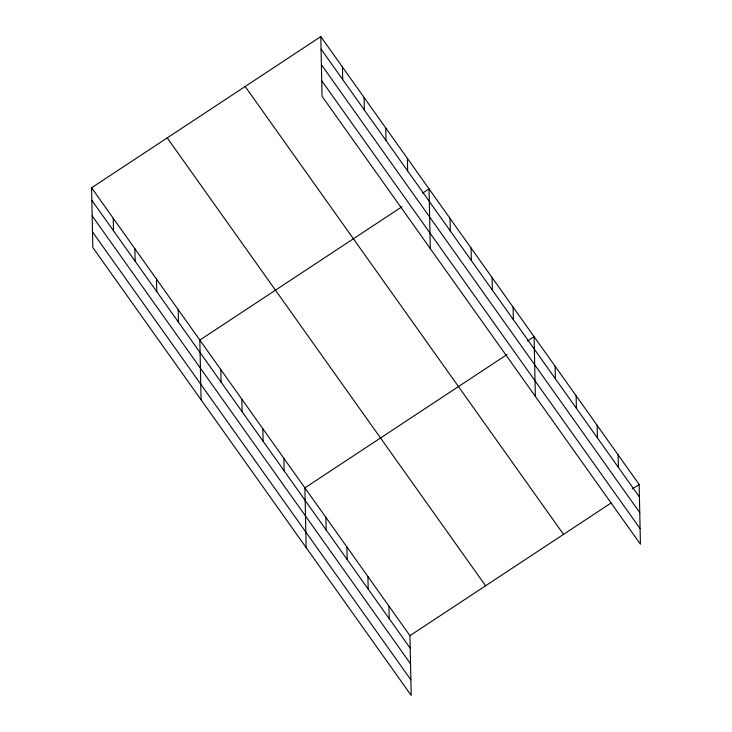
<?xml version="1.0" encoding="UTF-8"?>
<svg xmlns="http://www.w3.org/2000/svg" width="732" height="732" viewBox="0 0 732 732"><rect width="100%" height="100%" fill="white"/><g stroke="black" fill="none" stroke-linecap="round" stroke-linejoin="round"><path stroke-width="1.1" d="M91.582 187.795L409.947 635.678L411.201 695.4L92.836 247.517L91.582 187.795L320.799 36.6L639.164 484.483L640.418 544.205L322.053 96.322L320.799 36.6M401.96 206.744L199.827 340.078L201.08 399.8M422.51 193.193L429.043 188.883L430.297 248.606M507.02 354.544L304.887 487.878L306.141 547.6M527.571 340.993L534.104 336.683L535.357 396.405M409.947 635.678L611.147 502.966M632.622 488.793L639.164 484.483M321.064 49.136L639.429 497.019M321.394 64.709L639.75 512.592M321.732 80.749L640.088 528.632M245.165 86.495L563.521 534.378M167.225 137.9L485.591 585.783M91.848 200.33L410.213 648.213M92.177 215.903L410.533 663.787M92.516 231.943L410.872 679.827M618.147 454.92L618.412 467.464M597.138 425.365L597.404 437.901M576.13 395.802L576.386 408.337M555.112 366.238L555.378 378.783M513.095 307.12L513.352 319.655M492.078 277.565L492.343 290.101M471.069 248.002L471.335 260.537M450.061 218.438L450.317 230.973M407.395 158.423L407.66 170.959M385.746 127.972L386.011 140.507M388.93 606.114L389.195 618.659M364.097 97.512L364.362 110.047M367.922 576.56L368.187 589.095M342.448 67.06L342.713 79.596M346.913 546.996L347.169 559.532M325.896 517.442L326.161 529.977M283.879 458.314L284.135 470.859M262.861 428.76L263.127 441.295M241.853 399.196L242.118 411.732M220.844 369.633L221.101 382.177M178.178 309.618L178.443 322.153M156.529 279.167L156.794 291.702M134.88 248.706L135.145 261.242M113.231 218.255L113.497 230.79"/></g></svg>
